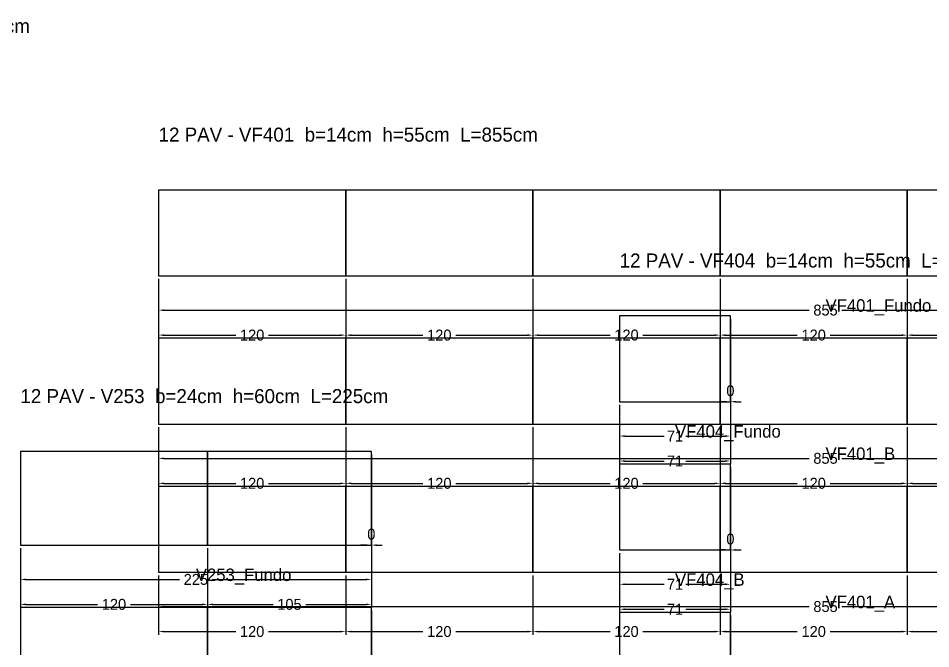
# Model space of a CAD drawing. Header units: metres. Extents: x 946 to 6411, y 1397 to 3666.
# Drawn here: x 2185 to 2770, y 3020 to 3424 of the extents above; entities that cross this region are included whole.
import ezdxf

# ---------------------------------------------------------------- set-up
doc = ezdxf.new("R2010")
doc.units = ezdxf.units.M
doc.layers.add('COTA', color=3, linetype='Continuous')
doc.dimstyles.new('COTA_VIG', dxfattribs={"dimtxt": 7, "dimasz": 3.5, "dimexe": 2, "dimexo": 2, "dimgap": 1.5, "dimtad": 1, "dimdec": 1, "dimcen": 2.5, "dimclrd": 3, "dimclre": 3, "dimclrt": 3, "dimazin": 3, "dimtfac": 1, "dimtmove": 0, "dimatfit": 3})

# ---------------------------------------------------------------- blocks, each defined once
blk = doc.blocks.new('_CLOSEDFILLED')
at = {"color": 0, "linetype": 'BYBLOCK'}
blk.add_solid([(-1, 0.16), (0, 0), (-1, -0.16)], dxfattribs=at)
blk = doc.blocks.new('*D1314')
at = {"color": 3}
for p, q in [((2186.62, 3084.3), (2186.62, 3062.3)), ((2411.62, 3084.3), (2411.62, 3062.3)), ((2190.12, 3064.3), (2288.62, 3064.3)), ((2309.62, 3064.3), (2408.12, 3064.3))]:
    blk.add_line(p, q, dxfattribs=at)
at = {"layer": 'Defpoints'}
for p in [(2186.62, 3086.3), (2411.62, 3086.3), (2186.62, 3064.3)]:
    blk.add_point(p, dxfattribs=at)
at = {"layer": 'COTA', "color": 3, "xscale": 3.5, "yscale": 3.5, "rotation": 180}
blk.add_blockref('_CLOSEDFILLED', (2186.62, 3064.3), dxfattribs=at)
at = {"layer": 'COTA', "color": 3, "xscale": 3.5, "yscale": 3.5}
blk.add_blockref('_CLOSEDFILLED', (2411.62, 3064.3), dxfattribs=at)
at = {"layer": 'COTA', "color": 3, "insert": (2299.12, 3064.3), "char_height": 7, "attachment_point": 5}
blk.add_mtext('225', dxfattribs=at)
blk = doc.blocks.new('*D1315')
at = {"color": 3}
for p, q in [((2186.62, 3084.3), (2186.62, 3046.3)), ((2306.62, 3084.3), (2306.62, 3046.3)), ((2190.12, 3048.3), (2236.12, 3048.3)), ((2257.12, 3048.3), (2303.12, 3048.3))]:
    blk.add_line(p, q, dxfattribs=at)
at = {"layer": 'Defpoints'}
for p in [(2186.62, 3086.3), (2306.62, 3086.3), (2186.62, 3048.3)]:
    blk.add_point(p, dxfattribs=at)
at = {"layer": 'COTA', "color": 3, "xscale": 3.5, "yscale": 3.5, "rotation": 180}
blk.add_blockref('_CLOSEDFILLED', (2186.62, 3048.3), dxfattribs=at)
at = {"layer": 'COTA', "color": 3, "xscale": 3.5, "yscale": 3.5}
blk.add_blockref('_CLOSEDFILLED', (2306.62, 3048.3), dxfattribs=at)
at = {"layer": 'COTA', "color": 3, "insert": (2246.62, 3048.3), "char_height": 7, "attachment_point": 5}
blk.add_mtext('120', dxfattribs=at)
blk = doc.blocks.new('*D1316')
at = {"color": 3}
for p, q in [((2306.62, 3084.3), (2306.62, 3046.3)), ((2411.62, 3084.3), (2411.62, 3046.3)), ((2310.12, 3048.3), (2348.62, 3048.3)), ((2369.62, 3048.3), (2408.12, 3048.3))]:
    blk.add_line(p, q, dxfattribs=at)
at = {"layer": 'Defpoints'}
for p in [(2306.62, 3086.3), (2411.62, 3086.3), (2306.62, 3048.3)]:
    blk.add_point(p, dxfattribs=at)
at = {"layer": 'COTA', "color": 3, "xscale": 3.5, "yscale": 3.5, "rotation": 180}
blk.add_blockref('_CLOSEDFILLED', (2306.62, 3048.3), dxfattribs=at)
at = {"layer": 'COTA', "color": 3, "xscale": 3.5, "yscale": 3.5}
blk.add_blockref('_CLOSEDFILLED', (2411.62, 3048.3), dxfattribs=at)
at = {"layer": 'COTA', "color": 3, "insert": (2359.12, 3048.3), "char_height": 7, "attachment_point": 5}
blk.add_mtext('105', dxfattribs=at)
blk = doc.blocks.new('*D1687')
at = {"color": 3}
for p, q in [((2275.21, 3066.89), (2275.21, 3044.89)), ((3130.41, 3066.89), (3130.41, 3044.89)), ((2278.71, 3046.89), (2692.31, 3046.89)), ((2713.31, 3046.89), (3126.91, 3046.89))]:
    blk.add_line(p, q, dxfattribs=at)
at = {"layer": 'Defpoints'}
for p in [(2275.21, 3068.89), (3130.41, 3068.89), (2275.21, 3046.89)]:
    blk.add_point(p, dxfattribs=at)
at = {"layer": 'COTA', "color": 3, "xscale": 3.5, "yscale": 3.5, "rotation": 180}
blk.add_blockref('_CLOSEDFILLED', (2275.21, 3046.89), dxfattribs=at)
at = {"layer": 'COTA', "color": 3, "xscale": 3.5, "yscale": 3.5}
blk.add_blockref('_CLOSEDFILLED', (3130.41, 3046.89), dxfattribs=at)
at = {"layer": 'COTA', "color": 3, "insert": (2702.81, 3046.89), "char_height": 7, "attachment_point": 5}
blk.add_mtext('855', dxfattribs=at)
blk = doc.blocks.new('*D1688')
at = {"color": 3}
for p, q in [((2275.21, 3066.89), (2275.21, 3028.89)), ((2395.21, 3066.89), (2395.21, 3028.89)), ((2278.71, 3030.89), (2324.71, 3030.89)), ((2345.71, 3030.89), (2391.71, 3030.89))]:
    blk.add_line(p, q, dxfattribs=at)
at = {"layer": 'Defpoints'}
for p in [(2275.21, 3068.89), (2395.21, 3068.89), (2275.21, 3030.89)]:
    blk.add_point(p, dxfattribs=at)
at = {"layer": 'COTA', "color": 3, "xscale": 3.5, "yscale": 3.5, "rotation": 180}
blk.add_blockref('_CLOSEDFILLED', (2275.21, 3030.89), dxfattribs=at)
at = {"layer": 'COTA', "color": 3, "xscale": 3.5, "yscale": 3.5}
blk.add_blockref('_CLOSEDFILLED', (2395.21, 3030.89), dxfattribs=at)
at = {"layer": 'COTA', "color": 3, "insert": (2335.21, 3030.89), "char_height": 7, "attachment_point": 5}
blk.add_mtext('120', dxfattribs=at)
blk = doc.blocks.new('*D1689')
at = {"color": 3}
for p, q in [((2395.21, 3066.89), (2395.21, 3028.89)), ((2515.21, 3066.89), (2515.21, 3028.89)), ((2398.71, 3030.89), (2444.71, 3030.89)), ((2465.71, 3030.89), (2511.71, 3030.89))]:
    blk.add_line(p, q, dxfattribs=at)
at = {"layer": 'Defpoints'}
for p in [(2395.21, 3068.89), (2515.21, 3068.89), (2395.21, 3030.89)]:
    blk.add_point(p, dxfattribs=at)
at = {"layer": 'COTA', "color": 3, "xscale": 3.5, "yscale": 3.5, "rotation": 180}
blk.add_blockref('_CLOSEDFILLED', (2395.21, 3030.89), dxfattribs=at)
at = {"layer": 'COTA', "color": 3, "xscale": 3.5, "yscale": 3.5}
blk.add_blockref('_CLOSEDFILLED', (2515.21, 3030.89), dxfattribs=at)
at = {"layer": 'COTA', "color": 3, "insert": (2455.21, 3030.89), "char_height": 7, "attachment_point": 5}
blk.add_mtext('120', dxfattribs=at)
blk = doc.blocks.new('*D1690')
at = {"color": 3}
for p, q in [((2515.21, 3066.89), (2515.21, 3028.89)), ((2635.21, 3066.89), (2635.21, 3028.89)), ((2518.71, 3030.89), (2564.71, 3030.89)), ((2585.71, 3030.89), (2631.71, 3030.89))]:
    blk.add_line(p, q, dxfattribs=at)
at = {"layer": 'Defpoints'}
for p in [(2515.21, 3068.89), (2635.21, 3068.89), (2515.21, 3030.89)]:
    blk.add_point(p, dxfattribs=at)
at = {"layer": 'COTA', "color": 3, "xscale": 3.5, "yscale": 3.5, "rotation": 180}
blk.add_blockref('_CLOSEDFILLED', (2515.21, 3030.89), dxfattribs=at)
at = {"layer": 'COTA', "color": 3, "xscale": 3.5, "yscale": 3.5}
blk.add_blockref('_CLOSEDFILLED', (2635.21, 3030.89), dxfattribs=at)
at = {"layer": 'COTA', "color": 3, "insert": (2575.21, 3030.89), "char_height": 7, "attachment_point": 5}
blk.add_mtext('120', dxfattribs=at)
blk = doc.blocks.new('*D1691')
at = {"color": 3}
for p, q in [((2635.21, 3066.89), (2635.21, 3028.89)), ((2755.21, 3066.89), (2755.21, 3028.89)), ((2638.71, 3030.89), (2684.71, 3030.89)), ((2705.71, 3030.89), (2751.71, 3030.89))]:
    blk.add_line(p, q, dxfattribs=at)
at = {"layer": 'Defpoints'}
for p in [(2635.21, 3068.89), (2755.21, 3068.89), (2635.21, 3030.89)]:
    blk.add_point(p, dxfattribs=at)
at = {"layer": 'COTA', "color": 3, "xscale": 3.5, "yscale": 3.5, "rotation": 180}
blk.add_blockref('_CLOSEDFILLED', (2635.21, 3030.89), dxfattribs=at)
at = {"layer": 'COTA', "color": 3, "xscale": 3.5, "yscale": 3.5}
blk.add_blockref('_CLOSEDFILLED', (2755.21, 3030.89), dxfattribs=at)
at = {"layer": 'COTA', "color": 3, "insert": (2695.21, 3030.89), "char_height": 7, "attachment_point": 5}
blk.add_mtext('120', dxfattribs=at)
blk = doc.blocks.new('*D1692')
at = {"color": 3}
for p, q in [((2755.21, 3066.89), (2755.21, 3028.89)), ((2875.21, 3066.89), (2875.21, 3028.89)), ((2758.71, 3030.89), (2804.71, 3030.89)), ((2825.71, 3030.89), (2871.71, 3030.89))]:
    blk.add_line(p, q, dxfattribs=at)
at = {"layer": 'Defpoints'}
for p in [(2755.21, 3068.89), (2875.21, 3068.89), (2755.21, 3030.89)]:
    blk.add_point(p, dxfattribs=at)
at = {"layer": 'COTA', "color": 3, "xscale": 3.5, "yscale": 3.5, "rotation": 180}
blk.add_blockref('_CLOSEDFILLED', (2755.21, 3030.89), dxfattribs=at)
at = {"layer": 'COTA', "color": 3, "xscale": 3.5, "yscale": 3.5}
blk.add_blockref('_CLOSEDFILLED', (2875.21, 3030.89), dxfattribs=at)
at = {"layer": 'COTA', "color": 3, "insert": (2815.21, 3030.89), "char_height": 7, "attachment_point": 5}
blk.add_mtext('120', dxfattribs=at)
blk = doc.blocks.new('*D1697')
at = {"color": 3}
for p, q in [((2275.21, 3161.89), (2275.21, 3139.89)), ((3130.41, 3161.89), (3130.41, 3139.89)), ((2278.71, 3141.89), (2692.31, 3141.89)), ((2713.31, 3141.89), (3126.91, 3141.89))]:
    blk.add_line(p, q, dxfattribs=at)
at = {"layer": 'Defpoints'}
for p in [(2275.21, 3163.89), (3130.41, 3163.89), (2275.21, 3141.89)]:
    blk.add_point(p, dxfattribs=at)
at = {"layer": 'COTA', "color": 3, "xscale": 3.5, "yscale": 3.5, "rotation": 180}
blk.add_blockref('_CLOSEDFILLED', (2275.21, 3141.89), dxfattribs=at)
at = {"layer": 'COTA', "color": 3, "xscale": 3.5, "yscale": 3.5}
blk.add_blockref('_CLOSEDFILLED', (3130.41, 3141.89), dxfattribs=at)
at = {"layer": 'COTA', "color": 3, "insert": (2702.81, 3141.89), "char_height": 7, "attachment_point": 5}
blk.add_mtext('855', dxfattribs=at)
blk = doc.blocks.new('*D1698')
at = {"color": 3}
for p, q in [((2275.21, 3161.89), (2275.21, 3123.89)), ((2395.21, 3161.89), (2395.21, 3123.89)), ((2278.71, 3125.89), (2324.71, 3125.89)), ((2345.71, 3125.89), (2391.71, 3125.89))]:
    blk.add_line(p, q, dxfattribs=at)
at = {"layer": 'Defpoints'}
for p in [(2275.21, 3163.89), (2395.21, 3163.89), (2275.21, 3125.89)]:
    blk.add_point(p, dxfattribs=at)
at = {"layer": 'COTA', "color": 3, "xscale": 3.5, "yscale": 3.5, "rotation": 180}
blk.add_blockref('_CLOSEDFILLED', (2275.21, 3125.89), dxfattribs=at)
at = {"layer": 'COTA', "color": 3, "xscale": 3.5, "yscale": 3.5}
blk.add_blockref('_CLOSEDFILLED', (2395.21, 3125.89), dxfattribs=at)
at = {"layer": 'COTA', "color": 3, "insert": (2335.21, 3125.89), "char_height": 7, "attachment_point": 5}
blk.add_mtext('120', dxfattribs=at)
blk = doc.blocks.new('*D1699')
at = {"color": 3}
for p, q in [((2395.21, 3161.89), (2395.21, 3123.89)), ((2515.21, 3161.89), (2515.21, 3123.89)), ((2398.71, 3125.89), (2444.71, 3125.89)), ((2465.71, 3125.89), (2511.71, 3125.89))]:
    blk.add_line(p, q, dxfattribs=at)
at = {"layer": 'Defpoints'}
for p in [(2395.21, 3163.89), (2515.21, 3163.89), (2395.21, 3125.89)]:
    blk.add_point(p, dxfattribs=at)
at = {"layer": 'COTA', "color": 3, "xscale": 3.5, "yscale": 3.5, "rotation": 180}
blk.add_blockref('_CLOSEDFILLED', (2395.21, 3125.89), dxfattribs=at)
at = {"layer": 'COTA', "color": 3, "xscale": 3.5, "yscale": 3.5}
blk.add_blockref('_CLOSEDFILLED', (2515.21, 3125.89), dxfattribs=at)
at = {"layer": 'COTA', "color": 3, "insert": (2455.21, 3125.89), "char_height": 7, "attachment_point": 5}
blk.add_mtext('120', dxfattribs=at)
blk = doc.blocks.new('*D1700')
at = {"color": 3}
for p, q in [((2515.21, 3161.89), (2515.21, 3123.89)), ((2635.21, 3161.89), (2635.21, 3123.89)), ((2518.71, 3125.89), (2564.71, 3125.89)), ((2585.71, 3125.89), (2631.71, 3125.89))]:
    blk.add_line(p, q, dxfattribs=at)
at = {"layer": 'Defpoints'}
for p in [(2515.21, 3163.89), (2635.21, 3163.89), (2515.21, 3125.89)]:
    blk.add_point(p, dxfattribs=at)
at = {"layer": 'COTA', "color": 3, "xscale": 3.5, "yscale": 3.5, "rotation": 180}
blk.add_blockref('_CLOSEDFILLED', (2515.21, 3125.89), dxfattribs=at)
at = {"layer": 'COTA', "color": 3, "xscale": 3.5, "yscale": 3.5}
blk.add_blockref('_CLOSEDFILLED', (2635.21, 3125.89), dxfattribs=at)
at = {"layer": 'COTA', "color": 3, "insert": (2575.21, 3125.89), "char_height": 7, "attachment_point": 5}
blk.add_mtext('120', dxfattribs=at)
blk = doc.blocks.new('*D1701')
at = {"color": 3}
for p, q in [((2635.21, 3161.89), (2635.21, 3123.89)), ((2755.21, 3161.89), (2755.21, 3123.89)), ((2638.71, 3125.89), (2684.71, 3125.89)), ((2705.71, 3125.89), (2751.71, 3125.89))]:
    blk.add_line(p, q, dxfattribs=at)
at = {"layer": 'Defpoints'}
for p in [(2635.21, 3163.89), (2755.21, 3163.89), (2635.21, 3125.89)]:
    blk.add_point(p, dxfattribs=at)
at = {"layer": 'COTA', "color": 3, "xscale": 3.5, "yscale": 3.5, "rotation": 180}
blk.add_blockref('_CLOSEDFILLED', (2635.21, 3125.89), dxfattribs=at)
at = {"layer": 'COTA', "color": 3, "xscale": 3.5, "yscale": 3.5}
blk.add_blockref('_CLOSEDFILLED', (2755.21, 3125.89), dxfattribs=at)
at = {"layer": 'COTA', "color": 3, "insert": (2695.21, 3125.89), "char_height": 7, "attachment_point": 5}
blk.add_mtext('120', dxfattribs=at)
blk = doc.blocks.new('*D1702')
at = {"color": 3}
for p, q in [((2755.21, 3161.89), (2755.21, 3123.89)), ((2875.21, 3161.89), (2875.21, 3123.89)), ((2758.71, 3125.89), (2804.71, 3125.89)), ((2825.71, 3125.89), (2871.71, 3125.89))]:
    blk.add_line(p, q, dxfattribs=at)
at = {"layer": 'Defpoints'}
for p in [(2755.21, 3163.89), (2875.21, 3163.89), (2755.21, 3125.89)]:
    blk.add_point(p, dxfattribs=at)
at = {"layer": 'COTA', "color": 3, "xscale": 3.5, "yscale": 3.5, "rotation": 180}
blk.add_blockref('_CLOSEDFILLED', (2755.21, 3125.89), dxfattribs=at)
at = {"layer": 'COTA', "color": 3, "xscale": 3.5, "yscale": 3.5}
blk.add_blockref('_CLOSEDFILLED', (2875.21, 3125.89), dxfattribs=at)
at = {"layer": 'COTA', "color": 3, "insert": (2815.21, 3125.89), "char_height": 7, "attachment_point": 5}
blk.add_mtext('120', dxfattribs=at)
blk = doc.blocks.new('*D1707')
at = {"color": 3}
for p, q in [((2275.21, 3256.89), (2275.21, 3234.89)), ((3130.41, 3256.89), (3130.41, 3234.89)), ((2278.71, 3236.89), (2692.31, 3236.89)), ((2713.31, 3236.89), (3126.91, 3236.89))]:
    blk.add_line(p, q, dxfattribs=at)
at = {"layer": 'Defpoints'}
for p in [(2275.21, 3258.89), (3130.41, 3258.89), (2275.21, 3236.89)]:
    blk.add_point(p, dxfattribs=at)
at = {"layer": 'COTA', "color": 3, "xscale": 3.5, "yscale": 3.5, "rotation": 180}
blk.add_blockref('_CLOSEDFILLED', (2275.21, 3236.89), dxfattribs=at)
at = {"layer": 'COTA', "color": 3, "xscale": 3.5, "yscale": 3.5}
blk.add_blockref('_CLOSEDFILLED', (3130.41, 3236.89), dxfattribs=at)
at = {"layer": 'COTA', "color": 3, "insert": (2702.81, 3236.89), "char_height": 7, "attachment_point": 5}
blk.add_mtext('855', dxfattribs=at)
blk = doc.blocks.new('*D1708')
at = {"color": 3}
for p, q in [((2275.21, 3256.89), (2275.21, 3218.89)), ((2395.21, 3256.89), (2395.21, 3218.89)), ((2278.71, 3220.89), (2324.71, 3220.89)), ((2345.71, 3220.89), (2391.71, 3220.89))]:
    blk.add_line(p, q, dxfattribs=at)
at = {"layer": 'Defpoints'}
for p in [(2275.21, 3258.89), (2395.21, 3258.89), (2275.21, 3220.89)]:
    blk.add_point(p, dxfattribs=at)
at = {"layer": 'COTA', "color": 3, "xscale": 3.5, "yscale": 3.5, "rotation": 180}
blk.add_blockref('_CLOSEDFILLED', (2275.21, 3220.89), dxfattribs=at)
at = {"layer": 'COTA', "color": 3, "xscale": 3.5, "yscale": 3.5}
blk.add_blockref('_CLOSEDFILLED', (2395.21, 3220.89), dxfattribs=at)
at = {"layer": 'COTA', "color": 3, "insert": (2335.21, 3220.89), "char_height": 7, "attachment_point": 5}
blk.add_mtext('120', dxfattribs=at)
blk = doc.blocks.new('*D1709')
at = {"color": 3}
for p, q in [((2395.21, 3256.89), (2395.21, 3218.89)), ((2515.21, 3256.89), (2515.21, 3218.89)), ((2398.71, 3220.89), (2444.71, 3220.89)), ((2465.71, 3220.89), (2511.71, 3220.89))]:
    blk.add_line(p, q, dxfattribs=at)
at = {"layer": 'Defpoints'}
for p in [(2395.21, 3258.89), (2515.21, 3258.89), (2395.21, 3220.89)]:
    blk.add_point(p, dxfattribs=at)
at = {"layer": 'COTA', "color": 3, "xscale": 3.5, "yscale": 3.5, "rotation": 180}
blk.add_blockref('_CLOSEDFILLED', (2395.21, 3220.89), dxfattribs=at)
at = {"layer": 'COTA', "color": 3, "xscale": 3.5, "yscale": 3.5}
blk.add_blockref('_CLOSEDFILLED', (2515.21, 3220.89), dxfattribs=at)
at = {"layer": 'COTA', "color": 3, "insert": (2455.21, 3220.89), "char_height": 7, "attachment_point": 5}
blk.add_mtext('120', dxfattribs=at)
blk = doc.blocks.new('*D1710')
at = {"color": 3}
for p, q in [((2515.21, 3256.89), (2515.21, 3218.89)), ((2635.21, 3256.89), (2635.21, 3218.89)), ((2518.71, 3220.89), (2564.71, 3220.89)), ((2585.71, 3220.89), (2631.71, 3220.89))]:
    blk.add_line(p, q, dxfattribs=at)
at = {"layer": 'Defpoints'}
for p in [(2515.21, 3258.89), (2635.21, 3258.89), (2515.21, 3220.89)]:
    blk.add_point(p, dxfattribs=at)
at = {"layer": 'COTA', "color": 3, "xscale": 3.5, "yscale": 3.5, "rotation": 180}
blk.add_blockref('_CLOSEDFILLED', (2515.21, 3220.89), dxfattribs=at)
at = {"layer": 'COTA', "color": 3, "xscale": 3.5, "yscale": 3.5}
blk.add_blockref('_CLOSEDFILLED', (2635.21, 3220.89), dxfattribs=at)
at = {"layer": 'COTA', "color": 3, "insert": (2575.21, 3220.89), "char_height": 7, "attachment_point": 5}
blk.add_mtext('120', dxfattribs=at)
blk = doc.blocks.new('*D1711')
at = {"color": 3}
for p, q in [((2635.21, 3256.89), (2635.21, 3218.89)), ((2755.21, 3256.89), (2755.21, 3218.89)), ((2638.71, 3220.89), (2684.71, 3220.89)), ((2705.71, 3220.89), (2751.71, 3220.89))]:
    blk.add_line(p, q, dxfattribs=at)
at = {"layer": 'Defpoints'}
for p in [(2635.21, 3258.89), (2755.21, 3258.89), (2635.21, 3220.89)]:
    blk.add_point(p, dxfattribs=at)
at = {"layer": 'COTA', "color": 3, "xscale": 3.5, "yscale": 3.5, "rotation": 180}
blk.add_blockref('_CLOSEDFILLED', (2635.21, 3220.89), dxfattribs=at)
at = {"layer": 'COTA', "color": 3, "xscale": 3.5, "yscale": 3.5}
blk.add_blockref('_CLOSEDFILLED', (2755.21, 3220.89), dxfattribs=at)
at = {"layer": 'COTA', "color": 3, "insert": (2695.21, 3220.89), "char_height": 7, "attachment_point": 5}
blk.add_mtext('120', dxfattribs=at)
blk = doc.blocks.new('*D1712')
at = {"color": 3}
for p, q in [((2755.21, 3256.89), (2755.21, 3218.89)), ((2875.21, 3256.89), (2875.21, 3218.89)), ((2758.71, 3220.89), (2804.71, 3220.89)), ((2825.71, 3220.89), (2871.71, 3220.89))]:
    blk.add_line(p, q, dxfattribs=at)
at = {"layer": 'Defpoints'}
for p in [(2755.21, 3258.89), (2875.21, 3258.89), (2755.21, 3220.89)]:
    blk.add_point(p, dxfattribs=at)
at = {"layer": 'COTA', "color": 3, "xscale": 3.5, "yscale": 3.5, "rotation": 180}
blk.add_blockref('_CLOSEDFILLED', (2755.21, 3220.89), dxfattribs=at)
at = {"layer": 'COTA', "color": 3, "xscale": 3.5, "yscale": 3.5}
blk.add_blockref('_CLOSEDFILLED', (2875.21, 3220.89), dxfattribs=at)
at = {"layer": 'COTA', "color": 3, "insert": (2815.21, 3220.89), "char_height": 7, "attachment_point": 5}
blk.add_mtext('120', dxfattribs=at)
blk = doc.blocks.new('*D1798')
at = {"color": 3}
for p, q in [((2570.81, 3081.21), (2570.81, 3059.21)), ((2641.81, 3081.21), (2641.81, 3059.21)), ((2574.31, 3061.21), (2599.31, 3061.21)), ((2613.31, 3061.21), (2638.31, 3061.21))]:
    blk.add_line(p, q, dxfattribs=at)
at = {"layer": 'Defpoints'}
for p in [(2570.81, 3083.21), (2641.81, 3083.21), (2570.81, 3061.21)]:
    blk.add_point(p, dxfattribs=at)
at = {"layer": 'COTA', "color": 3, "xscale": 3.5, "yscale": 3.5, "rotation": 180}
blk.add_blockref('_CLOSEDFILLED', (2570.81, 3061.21), dxfattribs=at)
at = {"layer": 'COTA', "color": 3, "xscale": 3.5, "yscale": 3.5}
blk.add_blockref('_CLOSEDFILLED', (2641.81, 3061.21), dxfattribs=at)
at = {"layer": 'COTA', "color": 3, "insert": (2606.31, 3061.21), "char_height": 7, "attachment_point": 5}
blk.add_mtext('71', dxfattribs=at)
blk = doc.blocks.new('*D1799')
at = {"color": 3}
for p, q in [((2570.81, 3081.21), (2570.81, 3043.21)), ((2641.81, 3081.21), (2641.81, 3043.21)), ((2574.31, 3045.21), (2599.31, 3045.21)), ((2613.31, 3045.21), (2638.31, 3045.21))]:
    blk.add_line(p, q, dxfattribs=at)
at = {"layer": 'Defpoints'}
for p in [(2570.81, 3083.21), (2641.81, 3083.21), (2570.81, 3045.21)]:
    blk.add_point(p, dxfattribs=at)
at = {"layer": 'COTA', "color": 3, "xscale": 3.5, "yscale": 3.5, "rotation": 180}
blk.add_blockref('_CLOSEDFILLED', (2570.81, 3045.21), dxfattribs=at)
at = {"layer": 'COTA', "color": 3, "xscale": 3.5, "yscale": 3.5}
blk.add_blockref('_CLOSEDFILLED', (2641.81, 3045.21), dxfattribs=at)
at = {"layer": 'COTA', "color": 3, "insert": (2606.31, 3045.21), "char_height": 7, "attachment_point": 5}
blk.add_mtext('71', dxfattribs=at)
blk = doc.blocks.new('*D1801')
at = {"color": 3}
for p, q in [((2570.81, 3176.21), (2570.81, 3154.21)), ((2641.81, 3176.21), (2641.81, 3154.21)), ((2574.31, 3156.21), (2599.31, 3156.21)), ((2613.31, 3156.21), (2638.31, 3156.21))]:
    blk.add_line(p, q, dxfattribs=at)
at = {"layer": 'Defpoints'}
for p in [(2570.81, 3178.21), (2641.81, 3178.21), (2570.81, 3156.21)]:
    blk.add_point(p, dxfattribs=at)
at = {"layer": 'COTA', "color": 3, "xscale": 3.5, "yscale": 3.5, "rotation": 180}
blk.add_blockref('_CLOSEDFILLED', (2570.81, 3156.21), dxfattribs=at)
at = {"layer": 'COTA', "color": 3, "xscale": 3.5, "yscale": 3.5}
blk.add_blockref('_CLOSEDFILLED', (2641.81, 3156.21), dxfattribs=at)
at = {"layer": 'COTA', "color": 3, "insert": (2606.31, 3156.21), "char_height": 7, "attachment_point": 5}
blk.add_mtext('71', dxfattribs=at)
blk = doc.blocks.new('*D1802')
at = {"color": 3}
for p, q in [((2570.81, 3176.21), (2570.81, 3138.21)), ((2641.81, 3176.21), (2641.81, 3138.21)), ((2574.31, 3140.21), (2599.31, 3140.21)), ((2613.31, 3140.21), (2638.31, 3140.21))]:
    blk.add_line(p, q, dxfattribs=at)
at = {"layer": 'Defpoints'}
for p in [(2570.81, 3178.21), (2641.81, 3178.21), (2570.81, 3140.21)]:
    blk.add_point(p, dxfattribs=at)
at = {"layer": 'COTA', "color": 3, "xscale": 3.5, "yscale": 3.5, "rotation": 180}
blk.add_blockref('_CLOSEDFILLED', (2570.81, 3140.21), dxfattribs=at)
at = {"layer": 'COTA', "color": 3, "xscale": 3.5, "yscale": 3.5}
blk.add_blockref('_CLOSEDFILLED', (2641.81, 3140.21), dxfattribs=at)
at = {"layer": 'COTA', "color": 3, "insert": (2606.31, 3140.21), "char_height": 7, "attachment_point": 5}
blk.add_mtext('71', dxfattribs=at)

msp = doc.modelspace()

# ---------------------------------------------------------------- linework, layer by layer
at = {"layer": 'Paineis'}
for points in [[(2275.21, 3258.89), (2395.21, 3258.89), (2395.21, 3313.89), (2275.21, 3313.89)], [(2395.21, 3258.89), (2515.21, 3258.89), (2515.21, 3313.89), (2395.21, 3313.89)], [(2515.21, 3258.89), (2635.21, 3258.89), (2635.21, 3313.89), (2515.21, 3313.89)], [(2635.21, 3258.89), (2755.21, 3258.89), (2755.21, 3313.89), (2635.21, 3313.89)], [(2755.21, 3258.89), (2875.21, 3258.89), (2875.21, 3313.89), (2755.21, 3313.89)], [(2570.81, 3178.21), (2641.81, 3178.21), (2641.81, 3233.21), (2570.81, 3233.21)], [(2275.21, 3163.89), (2395.21, 3163.89), (2395.21, 3218.89), (2275.21, 3218.89)], [(2395.21, 3163.89), (2515.21, 3163.89), (2515.21, 3218.89), (2395.21, 3218.89)], [(2515.21, 3163.89), (2635.21, 3163.89), (2635.21, 3218.89), (2515.21, 3218.89)], [(2635.21, 3163.89), (2755.21, 3163.89), (2755.21, 3218.89), (2635.21, 3218.89)], [(2755.21, 3163.89), (2875.21, 3163.89), (2875.21, 3218.89), (2755.21, 3218.89)], [(2186.62, 3086.3), (2306.62, 3086.3), (2306.62, 3146.3), (2186.62, 3146.3)], [(2306.62, 3086.3), (2411.62, 3086.3), (2411.62, 3146.3), (2306.62, 3146.3)], [(2570.81, 3083.21), (2641.81, 3083.21), (2641.81, 3138.21), (2570.81, 3138.21)], [(2275.21, 3068.89), (2395.21, 3068.89), (2395.21, 3123.89), (2275.21, 3123.89)], [(2395.21, 3068.89), (2515.21, 3068.89), (2515.21, 3123.89), (2395.21, 3123.89)], [(2515.21, 3068.89), (2635.21, 3068.89), (2635.21, 3123.89), (2515.21, 3123.89)], [(2635.21, 3068.89), (2755.21, 3068.89), (2755.21, 3123.89), (2635.21, 3123.89)], [(2755.21, 3068.89), (2875.21, 3068.89), (2875.21, 3123.89), (2755.21, 3123.89)], [(2186.62, 2986.3), (2306.62, 2986.3), (2306.62, 3046.3), (2186.62, 3046.3)], [(2306.62, 2986.3), (2411.62, 2986.3), (2411.62, 3046.3), (2306.62, 3046.3)], [(2570.81, 2988.21), (2641.81, 2988.21), (2641.81, 3043.21), (2570.81, 3043.21)]]:
    msp.add_lwpolyline(points, close=True, dxfattribs=at)

# ---------------------------------------------------------------- texts
at = {"layer": 'NOMENCLATURA', "char_height": 9, "attachment_point": 1}
for s, insert in [('12 PAV - V250  b=19cm  h=40cm  L=99cm', (1963.57, 3423.5)), ('12 PAV - VF401  b=14cm  h=55cm  L=855cm', (2275.21, 3353.89)), ('12 PAV - VF404  b=14cm  h=55cm  L=71cm', (2570.81, 3273.21)), ('12 PAV - V253  b=24cm  h=60cm  L=225cm', (2186.62, 3186.3))]:
    msp.add_mtext(s, dxfattribs=dict(at, insert=insert))
at = {"layer": 'Texto Secao', "char_height": 8, "attachment_point": 1}
for s, insert in [('VF401_Fundo', (2702.81, 3243.89)), ('VF404_Fundo', (2606.31, 3163.21)), ('VF401_B', (2702.81, 3148.89)), ('V253_Fundo', (2299.12, 3071.3)), ('VF404_B', (2606.31, 3068.21)), ('VF401_A', (2702.81, 3053.89))]:
    msp.add_mtext(s, dxfattribs=dict(at, insert=insert))

# ---------------------------------------------------------------- dimensions: what is measured, and where the dimension line sits
at = {"layer": 'COTA'}
for base, p1, p2, picture, middle in [((2275.21, 3236.89), (2275.21, 3258.89), (3130.41, 3258.89), '*D1707', (2702.81, 3236.89)), ((2275.21, 3220.89), (2275.21, 3258.89), (2395.21, 3258.89), '*D1708', (2335.21, 3220.89)), ((2395.21, 3220.89), (2395.21, 3258.89), (2515.21, 3258.89), '*D1709', (2455.21, 3220.89)), ((2515.21, 3220.89), (2515.21, 3258.89), (2635.21, 3258.89), '*D1710', (2575.21, 3220.89)), ((2635.21, 3220.89), (2635.21, 3258.89), (2755.21, 3258.89), '*D1711', (2695.21, 3220.89)), ((2755.21, 3220.89), (2755.21, 3258.89), (2875.21, 3258.89), '*D1712', (2815.21, 3220.89)), ((2570.81, 3156.21), (2570.81, 3178.21), (2641.81, 3178.21), '*D1801', (2606.31, 3156.21)), ((2570.81, 3140.21), (2570.81, 3178.21), (2641.81, 3178.21), '*D1802', (2606.31, 3140.21)), ((2275.21, 3141.89), (2275.21, 3163.89), (3130.41, 3163.89), '*D1697', (2702.81, 3141.89)), ((2275.21, 3125.89), (2275.21, 3163.89), (2395.21, 3163.89), '*D1698', (2335.21, 3125.89)), ((2395.21, 3125.89), (2395.21, 3163.89), (2515.21, 3163.89), '*D1699', (2455.21, 3125.89)), ((2515.21, 3125.89), (2515.21, 3163.89), (2635.21, 3163.89), '*D1700', (2575.21, 3125.89)), ((2635.21, 3125.89), (2635.21, 3163.89), (2755.21, 3163.89), '*D1701', (2695.21, 3125.89)), ((2755.21, 3125.89), (2755.21, 3163.89), (2875.21, 3163.89), '*D1702', (2815.21, 3125.89)), ((2186.62, 3064.3), (2186.62, 3086.3), (2411.62, 3086.3), '*D1314', (2299.12, 3064.3)), ((2186.62, 3048.3), (2186.62, 3086.3), (2306.62, 3086.3), '*D1315', (2246.62, 3048.3)), ((2306.62, 3048.3), (2306.62, 3086.3), (2411.62, 3086.3), '*D1316', (2359.12, 3048.3)), ((2570.81, 3061.21), (2570.81, 3083.21), (2641.81, 3083.21), '*D1798', (2606.31, 3061.21)), ((2570.81, 3045.21), (2570.81, 3083.21), (2641.81, 3083.21), '*D1799', (2606.31, 3045.21)), ((2275.21, 3046.89), (2275.21, 3068.89), (3130.41, 3068.89), '*D1687', (2702.81, 3046.89)), ((2275.21, 3030.89), (2275.21, 3068.89), (2395.21, 3068.89), '*D1688', (2335.21, 3030.89)), ((2395.21, 3030.89), (2395.21, 3068.89), (2515.21, 3068.89), '*D1689', (2455.21, 3030.89)), ((2515.21, 3030.89), (2515.21, 3068.89), (2635.21, 3068.89), '*D1690', (2575.21, 3030.89)), ((2635.21, 3030.89), (2635.21, 3068.89), (2755.21, 3068.89), '*D1691', (2695.21, 3030.89)), ((2755.21, 3030.89), (2755.21, 3068.89), (2875.21, 3068.89), '*D1692', (2815.21, 3030.89))]:
    dim = msp.add_linear_dim(base=base, p1=p1, p2=p2, dimstyle='COTA_VIG', dxfattribs=at)
    dim.commit()
    dim.dimension.update_dxf_attribs({"geometry": picture, "text_midpoint": middle})
for base, p1, p2 in [((2641.81, 3178.21), (2641.81, 3178.21), (2641.81, 3233.21)), ((2411.62, 3086.3), (2411.62, 3086.3), (2411.62, 3146.3)), ((2641.81, 3083.21), (2641.81, 3083.21), (2641.81, 3138.21)), ((2411.62, 2986.3), (2411.62, 2986.3), (2411.62, 3046.3)), ((2641.81, 2988.21), (2641.81, 2988.21), (2641.81, 3043.21))]:
    msp.add_linear_dim(base=base, p1=p1, p2=p2, dimstyle='COTA_VIG', dxfattribs=at).render()

doc.saveas('drawing.dxf')
